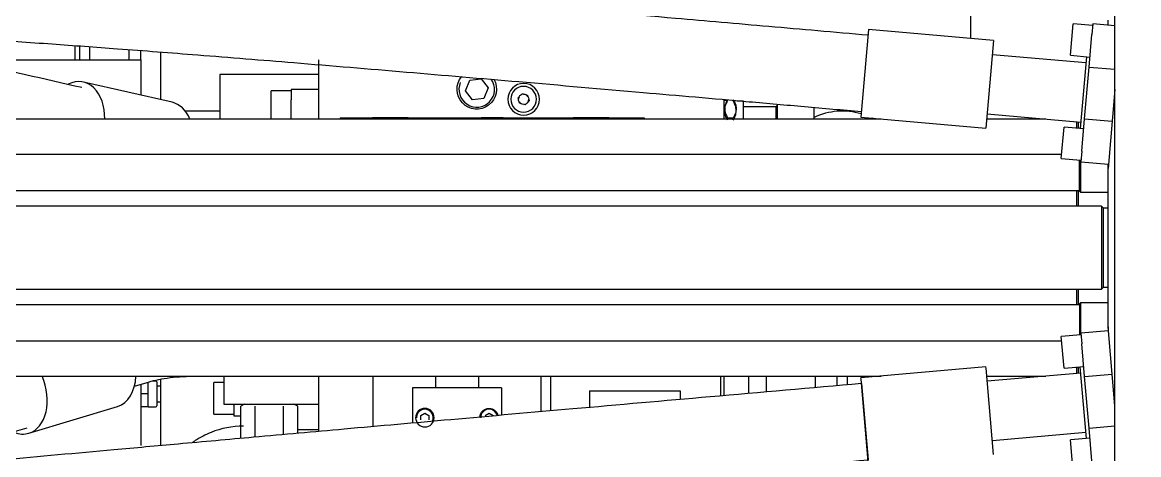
# Model space of a CAD drawing. Header units: millimetres. Extents: x 10462777 to 22643323, y 453826 to 1389191.
# Drawn here: x 11266681 to 11267228, y 577914 to 578125 of the extents above; entities that cross this region are included whole.
import ezdxf

# ---------------------------------------------------------------- set-up
doc = ezdxf.new("R2010")
doc.units = ezdxf.units.MM
doc.header["$LTSCALE"] = 200
doc.header["$MEASUREMENT"] = 0
for name, pattern in [('CENTER', [2, 1.25, -0.25, 0.25, -0.25]), ('HIDDEN_KS1', [0.26, 0.18, -0.08]), ('PHANTOM', [2.5, 1.25, -0.25, 0.25, -0.25, 0.25, -0.25])]:
    doc.linetypes.add(name, pattern=pattern)
for name, color, linetype in [('1', 1, 'CENTER'), ('11', 6, 'PHANTOM'), ('3', 3, 'HIDDEN_KS1')]:
    doc.layers.add(name, color=color, linetype=linetype)
doc.layers.add('LAYOUT', color=8, linetype='CONTINUOUS', lineweight=25)

# ---------------------------------------------------------------- blocks, each defined once
blk = doc.blocks.new('r710ic')
at = {"layer": 'LAYOUT', "color": 3}
blk.add_circle((272041.37, 104232.63), 2050.12, dxfattribs=at)

msp = doc.modelspace()

# ---------------------------------------------------------------- linework, layer by layer
at = {"layer": '1', "color": 20, "linetype": 'Continuous'}
msp.add_line((11267216.32179, 577571.12995), (11267216.32179, 578500.79466), dxfattribs=at)
at = {"layer": '1', "color": 252, "linetype": 'Continuous'}
for p, q in [((11267145.61949, 578117.41592), (11267145.61949, 578186.30353)), ((11267212.93239, 578123.9086), (11267212.93239, 578126.41094)), ((11266733.08078, 578107.04292), (11266733.08078, 578111.98794)), ((11266650.76671, 578107.04292), (11266723.39677, 578107.04292)), ((11266723.39677, 578107.04292), (11266738.89118, 578107.04292)), ((11266738.89118, 578107.04292), (11266738.89118, 578111.54113)), ((11266738.89118, 578107.04292), (11266738.89118, 578089.64954)), ((11266748.57519, 578110.79281), (11266748.57519, 578087.44322)), ((11266826.04725, 578077.98855), (11266826.04725, 578107.04292)), ((11267216.32171, 578092.52107), (11267212.93239, 578053.78088)), ((11267024.5694, 578087.56324), (11267024.5694, 578077.98855)), ((11267101.81181, 578077.9909), (11266604.29252, 578077.9909)), ((11267182.36837, 578077.9909), (11267153.47107, 578077.9909)), ((11267197.43797, 578076.67399), (11267197.43797, 578073.5496)), ((11267198.40638, 578073.46537), (11267198.40638, 578076.5887)), ((11267212.93239, 578053.78088), (11267212.93239, 578055.86332)), ((11267212.93239, 577976.30882), (11267212.93239, 578053.78088)), ((11267197.43797, 578043.02427), (11267197.43797, 578035.38025)), ((11267198.40638, 578035.38155), (11267198.40638, 578043.0255)), ((11267209.76423, 578035.38127), (11266606.49228, 578035.38127)), ((11267210.75079, 578034.39471), (11267209.76423, 578035.38127)), ((11267209.76423, 578035.38127), (11267209.76423, 577994.70844)), ((11267212.93249, 578034.39471), (11267210.75079, 578034.39471)), ((11267210.75079, 578029.81611), (11267210.75079, 578034.39471)), ((11267210.75079, 577995.69499), (11267210.75079, 578029.81611)), ((11266606.49228, 577994.70844), (11267209.76423, 577994.70844)), ((11267197.43797, 577994.70686), (11267197.43797, 577987.06297)), ((11267198.40638, 577987.0642), (11267198.40638, 577994.70816)), ((11267209.76423, 577994.70844), (11267210.75079, 577995.69499)), ((11267210.75079, 577995.69499), (11267212.93249, 577995.69499)), ((11267212.93239, 577976.30882), (11267212.93239, 577974.22638)), ((11267216.32171, 577937.56863), (11267212.93239, 577976.30882)), ((11267197.43797, 577956.53909), (11267197.43797, 577953.41515)), ((11267198.40638, 577953.50101), (11267198.40638, 577956.62434)), ((11266604.29252, 577952.0988), (11267101.81181, 577952.0988)), ((11266738.89118, 577948.08145), (11266738.89118, 577918.19721)), ((11266748.57519, 577950.61098), (11266748.57519, 577918.05819)), ((11266826.04725, 577925.00787), (11266826.04725, 577952.10266)), ((11267024.5694, 577952.10266), (11267024.5694, 577942.52351)), ((11267153.47107, 577952.0988), (11267182.36837, 577952.0988))]:
    msp.add_line(p, q, dxfattribs=at)
at = {"layer": '1', "color": 252, "linetype": 'Continuous', "extrusion": (0, 0, -1)}
msp.add_circle((-11266926.47041, 578087.67491), 7.74721, dxfattribs=at)
msp.add_arc((-11266903.51931, 578092.51691), 9.68401, 149.298743, 40.4606366, dxfattribs=at)
at = {"layer": '1', "color": 60, "linetype": 'Continuous'}
msp.add_open_spline([(11266789.24802, 577927.59826), (11266783.60501, 577927.54345), (11266775.47488, 577926.00285), (11266767.49269, 577921.87429), (11266764.6076, 577919.90583), (11266764.14111, 577919.57373)], degree=3, knots=[0, 0, 0, 0, 0.608289209, 0.935741951, 1, 1, 1, 1], dxfattribs=at)
at = {"layer": '11', "color": 60, "linetype": 'Continuous'}
for p, q in [((11267194.45011, 578109.19517), (11267195.80054, 578124.63063)), ((11267205.4477, 578123.78661), (11267195.80054, 578124.63063)), ((11267205.51522, 578124.55838), (11267205.06258, 578119.38471)), ((11267216.32172, 578123.61293), (11267205.51522, 578124.55838)), ((11267095.57542, 578121.79565), (11267091.81955, 578078.8658)), ((11267156.83487, 578116.43614), (11267095.57542, 578121.79565)), ((11267203.66682, 578103.43111), (11267205.06258, 578119.38471)), ((11267156.83487, 578116.43614), (11267153.07899, 578073.50629)), ((11267202.04695, 578105.43287), (11267156.22295, 578109.44195)), ((11267194.45011, 578109.19517), (11267204.09727, 578108.35116)), ((11267202.3159, 578108.50697), (11267199.24371, 578073.39168)), ((11267201.4555, 578078.15556), (11267203.66682, 578103.43111)), ((11267203.66682, 578103.43111), (11267216.32175, 578102.32395)), ((11266754.19904, 578086.16656), (11266710.71661, 578096.06811)), ((11266897.97589, 578091.78854), (11266900.11681, 578096.95346)), ((11266900.11681, 578096.95346), (11266905.66022, 578097.68184)), ((11266905.66022, 578097.68184), (11266909.06272, 578093.24529)), ((11266812.48964, 578091.74219), (11266802.80563, 578091.74219)), ((11266802.80563, 578077.99042), (11266802.80563, 578091.74219)), ((11266826.04725, 578092.51691), (11266812.48964, 578092.51691)), ((11266812.48964, 578092.51691), (11266812.48964, 578087.32348)), ((11266901.37839, 578087.35198), (11266897.97589, 578091.78854)), ((11266909.06272, 578093.24529), (11266906.92181, 578088.08036)), ((11266812.48964, 578077.991), (11266812.48964, 578087.32348)), ((11266906.92181, 578088.08036), (11266901.37839, 578087.35198)), ((11267034.25341, 578086.70651), (11267031.15453, 578086.70651)), ((11267034.25341, 578084.08402), (11267034.25341, 578086.72025)), ((11267050.71622, 578085.28049), (11267050.71622, 578077.99095)), ((11267034.25341, 578084.08402), (11267050.23202, 578084.08402)), ((11267034.25341, 578077.99092), (11267034.25341, 578084.08402)), ((11267050.71622, 578084.36283), (11267050.23195, 578084.36283)), ((11267050.23202, 578077.99092), (11267050.23202, 578084.08402)), ((11267068.82531, 578077.9909), (11267068.82531, 578083.54377)), ((11267153.6909, 578080.50048), (11267199.5149, 578076.4914)), ((11266836.50598, 578078.57194), (11266836.50598, 578077.9897)), ((11266836.50598, 578078.57194), (11266852.38775, 578078.57194)), ((11266852.38775, 578078.57194), (11266852.38775, 578077.99087)), ((11266869.81896, 578078.57194), (11266852.38775, 578078.57194)), ((11266869.81896, 578077.99087), (11266869.81896, 578078.57194)), ((11266869.81896, 578078.57194), (11266905.74663, 578078.57194)), ((11266905.74663, 578078.57194), (11266905.74663, 578077.99089)), ((11266916.39904, 578078.57194), (11266905.74663, 578078.57194)), ((11266916.39904, 578077.99089), (11266916.39904, 578078.57194)), ((11266916.39904, 578078.57194), (11266950.77726, 578078.57194)), ((11266950.77726, 578078.57194), (11266950.77726, 578077.99087)), ((11266968.20848, 578078.57194), (11266950.77726, 578078.57194)), ((11266968.20848, 578077.99087), (11266968.20848, 578078.57194)), ((11266968.20848, 578078.57194), (11266985.63969, 578078.57194)), ((11266985.63969, 578078.57194), (11266985.63969, 578077.9897)), ((11267026.47682, 578078.57605), (11267029.24711, 578078.57605)), ((11267091.81955, 578078.8658), (11267153.07899, 578073.50629)), ((11267190.02746, 578058.64407), (11267191.37789, 578074.07952)), ((11267201.02505, 578073.23551), (11267191.37789, 578074.07952)), ((11267200.05974, 578062.20195), (11267201.4555, 578078.15556)), ((11267201.4555, 578078.15556), (11267214.96152, 578076.97393)), ((11267190.02746, 578058.64407), (11267199.67462, 578057.80006)), ((11267200.05974, 578062.20195), (11267199.6071, 578057.02828)), ((11267199.6071, 578057.02828), (11267213.11312, 578055.84666)), ((11267199.67462, 577972.28965), (11267190.02746, 577971.44563)), ((11267191.37789, 577956.01018), (11267190.02746, 577971.44563)), ((11267213.11312, 577974.24304), (11267199.6071, 577973.06142)), ((11267199.6071, 577973.06142), (11267200.05974, 577967.88775)), ((11267201.4555, 577951.93415), (11267200.05974, 577967.88775)), ((11267153.07899, 577956.58341), (11267091.81955, 577951.2239)), ((11267153.12931, 577956.00825), (11267153.07899, 577956.58341)), ((11267156.83487, 577913.65356), (11267153.12931, 577956.00825)), ((11267199.5149, 577953.5983), (11267153.6909, 577949.58922)), ((11267191.37789, 577956.01018), (11267201.02505, 577956.8542)), ((11267202.31584, 577921.58336), (11267199.24365, 577956.69864)), ((11267201.4555, 577951.93415), (11267214.96152, 577953.11577)), ((11266735.7385, 577947.13044), (11266743.11483, 577949.3601)), ((11266742.47426, 577946.5305), (11266742.47426, 577949.16646)), ((11266746.1905, 577949.6778), (11266744.4527, 577949.6778)), ((11266746.63839, 577949.22992), (11266746.63839, 577937.53648)), ((11266779.56401, 577948.99992), (11266774.72201, 577948.99992)), ((11266774.72201, 577933.50551), (11266774.72201, 577948.99992)), ((11266883.23131, 577952.09875), (11266883.23131, 577946.38524)), ((11266904.53613, 577946.38524), (11266904.53613, 577952.09875)), ((11267036.62599, 577952.09805), (11267036.62599, 577943.57461)), ((11267045.3416, 577952.0985), (11267045.3416, 577944.33768)), ((11267069.55162, 577946.45605), (11267069.55162, 577952.0985)), ((11267080.20402, 577947.38769), (11267080.20402, 577952.09805)), ((11267084.99761, 577952.09805), (11267084.99761, 577947.80758)), ((11267091.86987, 577950.64875), (11267091.81955, 577951.2239)), ((11267095.57542, 577908.29406), (11267091.86987, 577950.64875)), ((11267093.71321, 577952.0985), (11267093.71321, 577951.38945)), ((11267203.66682, 577926.6586), (11267201.4555, 577951.93415)), ((11266742.47426, 577943.3832), (11266738.89118, 577943.3832)), ((11266742.47426, 577943.3832), (11266742.47426, 577946.5305)), ((11266742.47426, 577940.23589), (11266742.47426, 577943.3832)), ((11266915.67274, 577946.38524), (11266872.0947, 577946.38524)), ((11266872.0947, 577946.38524), (11266872.0947, 577929.09894)), ((11266915.67274, 577946.38524), (11266915.67274, 577932.95325)), ((11266684.01977, 577924.16265), (11266727.5022, 577937.30619)), ((11266727.50075, 577937.30575), (11266727.5022, 577937.30619)), ((11266742.47426, 577937.08859), (11266738.89118, 577937.08859)), ((11266742.47426, 577937.08859), (11266742.47426, 577940.23589)), ((11266742.47426, 577937.08859), (11266746.1905, 577937.08859)), ((11266784.40602, 577937.92422), (11266784.40602, 577938.44444)), ((11266784.40602, 577937.92422), (11266784.40602, 577932.73079)), ((11266774.72201, 577933.50551), (11266784.40602, 577933.50551)), ((11266784.40602, 577932.73079), (11266787.85961, 577932.73079)), ((11266876.16199, 577932.8806), (11266878.09879, 577933.99881)), ((11266876.16199, 577930.64417), (11266876.16199, 577932.8806)), ((11266878.09879, 577933.99881), (11266880.03559, 577932.8806)), ((11266880.03559, 577932.8806), (11266880.03559, 577930.64417)), ((11266907.63501, 577932.8806), (11266909.57181, 577933.99881)), ((11266909.57181, 577933.99881), (11266911.50861, 577932.8806)), ((11266815.81507, 577926.04882), (11266826.04725, 577926.04882)), ((11267203.66682, 577926.6586), (11267216.32175, 577927.76576)), ((11267205.06258, 577910.70499), (11267203.66682, 577926.6586)), ((11267156.22295, 577920.64775), (11267202.04695, 577924.65683)), ((11267204.09727, 577921.73855), (11267194.45011, 577920.89453)), ((11267195.80054, 577905.45908), (11267194.45011, 577920.89453))]:
    msp.add_line(p, q, dxfattribs=at)
at = {"layer": '11', "color": 252, "linetype": 'Continuous'}
for p, q in [((11266706.44976, 578113.95315), (11266706.44976, 578107.03965)), ((11266708.87076, 578113.77718), (11266708.87076, 578107.04111)), ((11266713.71276, 578113.41943), (11266713.71276, 578107.03831)), ((11266777.62721, 578099.77992), (11266777.62721, 578077.98984)), ((11266826.04725, 578099.77992), (11266777.62721, 578099.77992)), ((11266925.24609, 578089.87504), (11266925.74512, 578090.37471)), ((11266925.74512, 578090.37471), (11266926.42736, 578090.19238)), ((11266923.76966, 578088.39669), (11266924.26869, 578088.89637)), ((11266923.95288, 578087.71468), (11266923.76966, 578088.39669)), ((11266924.49495, 578085.69688), (11266924.31173, 578086.37889)), ((11266925.17719, 578085.51455), (11266924.49495, 578085.69688)), ((11266927.1957, 578084.9751), (11266926.51345, 578085.15743)), ((11266927.69472, 578085.47478), (11266927.1957, 578084.9751)), ((11266927.76362, 578089.83526), (11266928.44586, 578089.65293)), ((11266928.44586, 578089.65293), (11266928.62908, 578088.97092)), ((11266929.17115, 578086.95312), (11266928.67212, 578086.45345)), ((11266928.98793, 578087.63513), (11266929.17115, 578086.95312)), ((11266777.62721, 578081.8645), (11266760.66719, 578081.8645)), ((11266779.56401, 577952.09937), (11266779.56401, 577938.44435)), ((11266852.67827, 577927.37546), (11266852.67827, 577952.09797)), ((11266934.99233, 577952.09797), (11266934.99233, 577934.65639)), ((11266748.57519, 577947.2568), (11266746.63839, 577947.2568)), ((11266746.63839, 577939.50959), (11266748.57519, 577939.50959)), ((11266779.56401, 577938.44435), (11266826.04725, 577938.44435)), ((11266789.73222, 577938.44435), (11266787.85957, 577937.36318)), ((11266787.85957, 577921.58673), (11266787.85957, 577937.36318)), ((11266794.8484, 577922.21445), (11266794.8484, 577937.36318)), ((11266808.82606, 577923.46404), (11266808.82606, 577937.36318)), ((11266815.81489, 577937.36318), (11266813.94224, 577938.44435)), ((11266815.81489, 577924.08903), (11266815.81489, 577937.36318))]:
    msp.add_line(p, q, dxfattribs=at)
at = {"layer": '11', "color": 7, "linetype": 'Continuous'}
for p, q in [((11267190.19576, 578060.66379), (11266603.32693, 578060.66379)), ((11267198.89058, 578042.64427), (11267198.89058, 578057.86886)), ((11267199.37478, 578057.82594), (11267199.37478, 578042.16007)), ((11266603.32693, 578043.02437), (11267198.89058, 578043.02437)), ((11267198.89058, 578042.64427), (11267199.37478, 578042.16007)), ((11267199.37478, 578042.16007), (11267212.93276, 578042.16007)), ((11267198.89058, 577987.06533), (11266603.32693, 577987.06533)), ((11267199.37478, 577987.92963), (11267198.89058, 577987.44543)), ((11267198.89058, 577987.44543), (11267198.89058, 577972.22084)), ((11267212.93276, 577987.92963), (11267199.37478, 577987.92963)), ((11267199.37478, 577987.92963), (11267199.37478, 577972.26376)), ((11266603.32693, 577969.42591), (11267190.19576, 577969.42591))]:
    msp.add_line(p, q, dxfattribs=at)
at = {"layer": '11', "color": 2, "linetype": 'Continuous'}
for p, q in [((11266939.83434, 577935.0834), (11266939.83434, 577952.09797)), ((11267022.92312, 577952.09797), (11267022.92312, 577942.37462))]:
    msp.add_line(p, q, dxfattribs=at)
at = {"layer": '11', "color": 27, "linetype": 'Continuous'}
for q in [(11267095.32958, 577911.09181), (11267095.3296, 577911.09164)]:
    msp.add_line((11267092.06325, 577948.42614), q, dxfattribs=at)
at = {"layer": '11', "color": 30, "linetype": 'Continuous'}
for p, q in [((11266958.71815, 577944.8358), (11266958.71815, 577936.74428)), ((11266958.71815, 577944.8358), (11267003.26458, 577944.8358)), ((11267003.26458, 577944.8358), (11267003.26458, 577940.65185))]:
    msp.add_line(p, q, dxfattribs=at)
at = {"layer": '11', "color": 252, "linetype": 'Continuous', "extrusion": (0, 0, -1)}
msp.add_circle((-11266926.47041, 578087.67491), 6.2946, dxfattribs=at)
at = {"layer": '11', "color": 60, "linetype": 'Continuous', "extrusion": (0, 0, -1)}
msp.add_circle((-11266878.09879, 577931.76239), 4.55148, dxfattribs=at)
at = {"layer": '11', "color": 60, "linetype": 'Continuous'}
for centre, radius, start, end in [((11266903.51931, 578092.51691), 8.71561, 157.4854772, 35.3611289), ((11267082.67345, 578048.93888), 32.92563, 73.6125006, 114.8718823), ((11267082.67345, 578048.93888), 32.92563, 61.9293687, 63.3862488), ((11266746.1905, 577949.22992), 0.44789, 0, 90), ((11266746.1905, 577937.53648), 0.44789, 270, 0), ((11266878.09879, 577931.76239), 4.1157, 333.3881836, 180), ((11266909.57181, 577931.76239), 4.1157, 14.3380838, 180)]:
    msp.add_arc(centre, radius, start, end, dxfattribs=at)
at = {"layer": '11', "color": 252, "linetype": 'Continuous'}
for start, end in [(90.9795649, 119.0948278), (150.979565, 179.0948278), (210.979565, 239.0948278), (270.9795649, 299.0948278), (30.979565, 59.0948278), (330.979565, 359.0948278)]:
    msp.add_arc((11266926.47041, 578087.67491), 2.51784, start, end, dxfattribs=at)
at = {"layer": '11', "color": 252, "linetype": 'Continuous', "extrusion": (0, 0, -1)}
for start, end in [(89.0204351, 120.9051722), (329.020435, 0.9051722), (29.020435, 60.9051722), (269.0204351, 300.9051722), (209.020435, 240.9051722), (149.020435, 180.9051722)]:
    msp.add_arc((-11266926.47041, 578087.67491), 2.51784, start, end, dxfattribs=at)
at = {"layer": '11', "color": 60, "linetype": 'Continuous', "extrusion": (0, 0, -1)}
for start, end in [(3.7913073, 90), (90, 166.6406632)]:
    msp.add_arc((-11266909.57181, 577931.76239), 4.55148, start, end, dxfattribs=at)
at = {"layer": '11', "color": 60, "linetype": 'Continuous'}
for centre, major_axis, ratio, start_param, end_param in [((11266705.93255, 578075.05901), (-4.78406, -21.0091), 0.688529749, 1.864573836, 3.635646871), ((11266749.41498, 578065.15746), (-4.78406, -21.0091), 0.688529749, 2.37419899, 3.141532756), ((11266677.78532, 577944.78791), (6.23445, -20.62526), 0.674029433, 0, 1.72453157), ((11266721.26776, 577957.93145), (6.23445, -20.62526), 0.674029433, 0, 1.088947731), ((11266677.78532, 577944.78791), (6.23445, -20.62526), 0.674029433, 5.793188624, 6.283185307)]:
    msp.add_ellipse(centre, major_axis=major_axis, ratio=ratio, start_param=start_param, end_param=end_param, dxfattribs=at)
at = {"layer": '11', "color": 27, "linetype": 'Continuous'}
for points, knots in [([(11267095.33001, 578118.99797), (11267087.09391, 578119.7186), (11267070.86876, 578121.13807), (11267046.90483, 578123.23442), (11267023.69261, 578125.2638), (11266986.6565, 578128.49783), (11266940.15014, 578132.54372), (11266886.11021, 578137.18233), (11266838.84587, 578141.16301), (11266796.61641, 578144.62761), (11266757.68843, 578147.71409), (11266713.12048, 578151.10632), (11266660.27797, 578154.83553), (11266610.41824, 578157.78324), (11266573.27564, 578159.39891), (11266548.10128, 578160.1159), (11266526.48832, 578160.24965), (11266509.46092, 578159.76952), (11266496.80156, 578158.69038), (11266487.82306, 578157.06798), (11266481.57635, 578154.86142), (11266477.23794, 578152.40535), (11266473.08749, 578148.59176), (11266470.40644, 578144.46182), (11266468.64308, 578139.43847), (11266468.00287, 578133.44565), (11266470.41477, 578125.30665), (11266475.0605, 578119.41312), (11266482.2472, 578114.11912), (11266493.17279, 578109.22223), (11266507.04149, 578104.37376), (11266528.15197, 578098.07761), (11266555.98894, 578090.77042), (11266577.63809, 578085.48878), (11266588.74749, 578082.83716)], [0, 0, 0, 0, 0.026082112, 0.051381833, 0.07588896, 0.099590209, 0.168666552, 0.22315866, 0.270731248, 0.318425325, 0.357133117, 0.394557035, 0.460784518, 0.527438742, 0.559700269, 0.590828709, 0.620844344, 0.648061222, 0.671152939, 0.690961208, 0.706885645, 0.718198951, 0.725958129, 0.733676725, 0.738797573, 0.747249027, 0.7587954, 0.771130664, 0.797062842, 0.824411987, 0.855791172, 0.896574727, 0.948137067, 1, 1, 1, 1]), ([(11266496.71284, 578120.29261), (11266496.71379, 578120.29476), (11266496.76114, 578120.4012), (11266496.81586, 578120.52171), (11266498.85511, 578121.17402), (11266505.58271, 578122.02348), (11266519.07948, 578122.6533), (11266536.89734, 578122.77115), (11266561.28239, 578122.32746), (11266591.80445, 578121.14572), (11266626.83561, 578119.28107), (11266661.36625, 578117.12754), (11266694.67474, 578114.83989), (11266729.70899, 578112.27291), (11266769.23858, 578109.22397), (11266816.48756, 578105.41453), (11266868.98932, 578101.02844), (11266926.0988, 578096.14119), (11266973.31337, 578092.04106), (11267010.93087, 578088.759), (11267037.25776, 578086.45805), (11267064.39415, 578084.08432), (11267082.75257, 578082.47829), (11267092.06367, 578081.66359)], [0, 0, 0, 0, 0.00022399, 0.011192289, 0.029697842, 0.067098621, 0.105393562, 0.144206171, 0.183508373, 0.242345282, 0.299282152, 0.352289001, 0.403842863, 0.452524599, 0.511973736, 0.582882419, 0.665648281, 0.748275586, 0.839734958, 0.877966387, 0.917441295, 0.958127443, 1, 1, 1, 1]), ([(11266709.96293, 578093.35922), (11266691.39342, 578097.55907), (11266657.40162, 578105.32906), (11266617.1585, 578114.59226), (11266595.91871, 578119.64259), (11266589.71604, 578121.13803)], [0, 0, 0, 0, 0.451306929, 0.836987989, 1, 1, 1, 1]), ([(11266637.18933, 577952.09309), (11266627.69243, 577949.22286), (11266608.78342, 577943.50866), (11266581.97215, 577935.39813), (11266557.95716, 577928.09445), (11266533.78926, 577920.64887), (11266511.05227, 577913.41998), (11266490.0267, 577906.14087), (11266477.35289, 577899.844), (11266471.61129, 577895.30062), (11266467.97431, 577890.70994), (11266465.60367, 577883.37474), (11266466.80956, 577873.85761), (11266471.87669, 577866.70491), (11266478.57043, 577862.8784), (11266482.69236, 577861.67929), (11266487.8438, 577860.76158), (11266496.59636, 577860.3088), (11266510.60822, 577860.54159), (11266530.48361, 577861.6085), (11266554.26528, 577863.31527), (11266579.92848, 577865.39304), (11266615.1826, 577868.4153), (11266661.74215, 577872.57399), (11266710.00693, 577876.94054), (11266749.09826, 577880.47175), (11266780.85274, 577883.3323), (11266817.45365, 577886.61567), (11266860.51872, 577890.4562), (11266910.17586, 577894.85515), (11266966.34762, 577899.79995), (11267028.79596, 577905.27087), (11267072.49038, 577909.09527), (11267095.32958, 577911.09184)], [0, 0, 0, 0, 0.03669489, 0.073248276, 0.1068911, 0.137594969, 0.182625975, 0.22542287, 0.26795846, 0.283764191, 0.29742972, 0.308825656, 0.317864304, 0.330993726, 0.341332165, 0.351481595, 0.368131898, 0.391816254, 0.422762597, 0.455967458, 0.487652574, 0.517913101, 0.54671287, 0.602673353, 0.657346437, 0.683813739, 0.711756669, 0.745183387, 0.784424633, 0.829635293, 0.88079652, 0.937693877, 1, 1, 1, 1]), ([(11267092.06327, 577948.42593), (11267067.33658, 577946.26475), (11267020.18877, 577942.13772), (11266953.0736, 577936.25593), (11266893.27728, 577930.98556), (11266841.07593, 577926.35153), (11266796.51943, 577922.36796), (11266758.85117, 577918.98062), (11266717.58375, 577915.25593), (11266670.61464, 577911.00563), (11266618.43632, 577906.32189), (11266572.19277, 577902.31798), (11266540.14613, 577899.81485), (11266519.46271, 577898.501), (11266506.22713, 577897.86613), (11266496.8271, 577897.69727), (11266493.96355, 577897.76427), (11266493.87901, 577897.58789)], [0, 0, 0, 0, 0.105673084, 0.201501878, 0.286834301, 0.361296059, 0.424936489, 0.478150664, 0.523948512, 0.604663825, 0.686014811, 0.764988718, 0.837613234, 0.874481817, 0.915533626, 0.960554435, 1, 1, 1, 1]), ([(11266614.12773, 577905.97119), (11266624.67193, 577909.15947), (11266647.62109, 577916.09389), (11266670.76966, 577923.09156), (11266683.18492, 577926.84418)], [0, 0, 0, 0, 0.469701733, 1, 1, 1, 1])]:
    msp.add_open_spline(points, degree=3, knots=knots, dxfattribs=at)
at = {"layer": '11', "color": 60, "linetype": 'Continuous'}
for points, knots in [([(11267026.47682, 578087.46931), (11267026.06181, 578086.77446), (11267025.70896, 578086.06393), (11267025.33084, 578084.96002), (11267025.23026, 578084.58563), (11267025.09187, 578083.82102), (11267025.05461, 578083.42723), (11267025.05165, 578082.26269), (11267025.19207, 578081.49959), (11267025.70143, 578079.99466), (11267026.05937, 578079.27499), (11267026.47682, 578078.57605)], [0, 0, 0, 0, 0.25, 0.25, 0.375, 0.375, 0.5, 0.5, 0.75, 0.75, 1, 1, 1, 1]), ([(11267026.47682, 578077.40575), (11267026.06181, 578078.14633), (11267025.70896, 578078.9036), (11267025.33084, 578080.08015), (11267025.23026, 578080.47917), (11267025.09187, 578081.29409), (11267025.05461, 578081.71379), (11267025.05165, 578082.95495), (11267025.19207, 578083.76827), (11267025.70143, 578085.37222), (11267026.05937, 578086.13923), (11267026.47682, 578086.88417)], [0, 0, 0, 0, 0.25, 0.25, 0.375, 0.375, 0.5, 0.5, 0.75, 0.75, 1, 1, 1, 1]), ([(11267026.47682, 578086.88417), (11267026.27091, 578086.90685), (11267026.07862, 578086.92999), (11267025.73112, 578086.97752), (11267025.57751, 578087.00173), (11267025.32486, 578087.05058), (11267025.22521, 578087.07532), (11267025.09635, 578087.12298), (11267025.06111, 578087.14595), (11267025.05467, 578087.16905)], [0, 0, 0, 0, 0.256483919, 0.256483919, 0.512967837, 0.512967837, 0.769451756, 0.769451756, 1, 1, 1, 1]), ([(11267029.24711, 578087.46931), (11267029.66211, 578086.77446), (11267030.01497, 578086.06393), (11267030.39308, 578084.96002), (11267030.49366, 578084.58563), (11267030.63206, 578083.82102), (11267030.66932, 578083.42723), (11267030.67228, 578082.26269), (11267030.53186, 578081.49959), (11267030.02249, 578079.99466), (11267029.66456, 578079.27499), (11267029.24711, 578078.57605)], [0, 0, 0, 0, 0.25, 0.25, 0.375, 0.375, 0.5, 0.5, 0.75, 0.75, 1, 1, 1, 1]), ([(11267029.24711, 578077.40575), (11267029.66211, 578078.14633), (11267030.01497, 578078.9036), (11267030.39308, 578080.08015), (11267030.49366, 578080.47917), (11267030.63206, 578081.29409), (11267030.66932, 578081.71379), (11267030.67228, 578082.95495), (11267030.53186, 578083.76827), (11267030.02249, 578085.37222), (11267029.66456, 578086.13923), (11267029.24711, 578086.88417)], [0, 0, 0, 0, 0.25, 0.25, 0.375, 0.375, 0.5, 0.5, 0.75, 0.75, 1, 1, 1, 1]), ([(11266742.89002, 577949.29226), (11266744.32984, 577949.72583), (11266747.5003, 577950.50852), (11266753.15109, 577951.41072), (11266759.45003, 577951.9723), (11266763.83051, 577952.09743), (11266766.07278, 577952.09892)], [0, 0, 0, 0, 0.243238619, 0.49416615, 0.748054615, 1, 1, 1, 1])]:
    msp.add_open_spline(points, degree=3, knots=knots, dxfattribs=at)
at = {"layer": '3', "color": 254, "linetype": 'Continuous'}
msp.add_line((11267216.32179, 577571.12995), (11267216.32179, 578500.79466), dxfattribs=at)

# ---------------------------------------------------------------- block references
at = {"layer": 'LAYOUT', "color": 2, "rotation": 270}
msp.add_blockref('r710ic', (11164953.374, 851772.39677, 0), dxfattribs=at)

doc.saveas('drawing.dxf')
